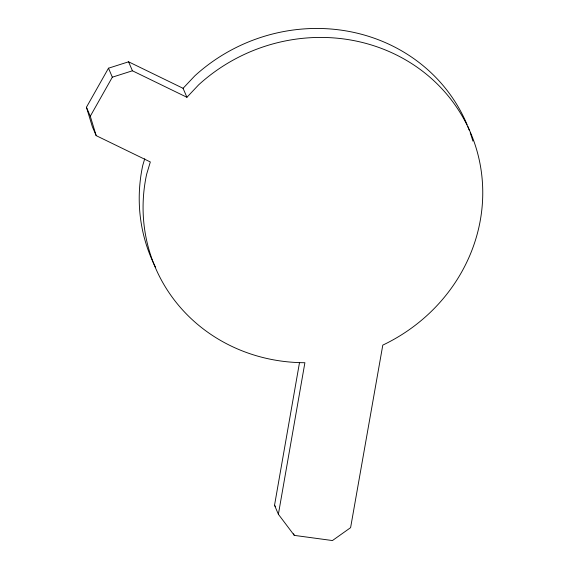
<?xml version="1.0" encoding="UTF-8"?>
<svg xmlns="http://www.w3.org/2000/svg" width="569" height="569" viewBox="0 0 569 569"><rect width="100%" height="100%" fill="white"/><g stroke="black" fill="none" stroke-linecap="round" stroke-linejoin="round"><path stroke-width="0.85" d="M278.383 514.262L304.899 362.716A171.418 160.977 -23.2 0 1 146.603 174.363L150.323 161.959L96.189 135.642L92.342 126.659L86.438 107.257L108.487 68.202L128.573 61.808L132.421 70.791L186.924 97.285L198.609 84.873A171.418 160.977 -23.2 0 1 454.873 104.689A171.418 160.977 -23.2 0 1 382.795 345.113L350.604 527.655L332.445 540.55L294.287 535.379L278.383 514.262L274.528 505.286L299.529 362.446M144.732 158.765L142.755 165.38A171.418 160.977 -23.2 0 0 155.415 267.032M96.189 135.642L90.286 116.232L112.335 77.185L132.421 70.791M186.924 97.285L183.076 88.309L194.762 75.897A171.418 160.977 -23.2 0 1 467.078 124.647M128.573 61.808L183.076 88.309M274.528 505.286L275.595 506.695M108.487 68.202L112.335 77.185M293.59 533.743L294.287 535.379M86.438 107.257L90.286 116.232M467.746 126.261A171.418 160.977 -23.2 0 1 469.325 130.329M470.222 132.79A171.418 160.977 -23.2 0 1 472.889 141.091"/></g></svg>
